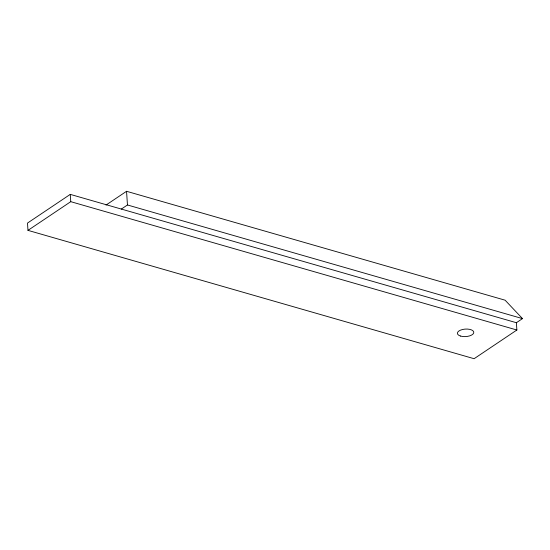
<?xml version="1.0" encoding="UTF-8"?>
<svg xmlns="http://www.w3.org/2000/svg" width="550" height="550" viewBox="0 0 550 550"><rect width="100%" height="100%" fill="white"/><g stroke="black" fill="none" stroke-linecap="round" stroke-linejoin="round"><path stroke-width="0.82" d="M516.388 322.712L70.269 194.377L27.5 223.073L27.981 230.367L474.107 358.71L516.876 330.007L516.388 322.712L522.5 318.615L505.113 300.197L126.548 191.29L106.006 205.074M27.981 230.367L70.751 201.671L516.876 330.007M121.351 209.069L127.456 204.971L522.5 318.615M126.548 191.29L127.456 204.971M70.269 194.377L70.751 201.671M460.481 336.043A8.223 3.761 -3.8 0 0 473.708 332.963A8.223 3.761 -3.8 0 0 462.591 329.484A8.223 3.761 -3.8 0 0 460.481 336.043"/></g></svg>
